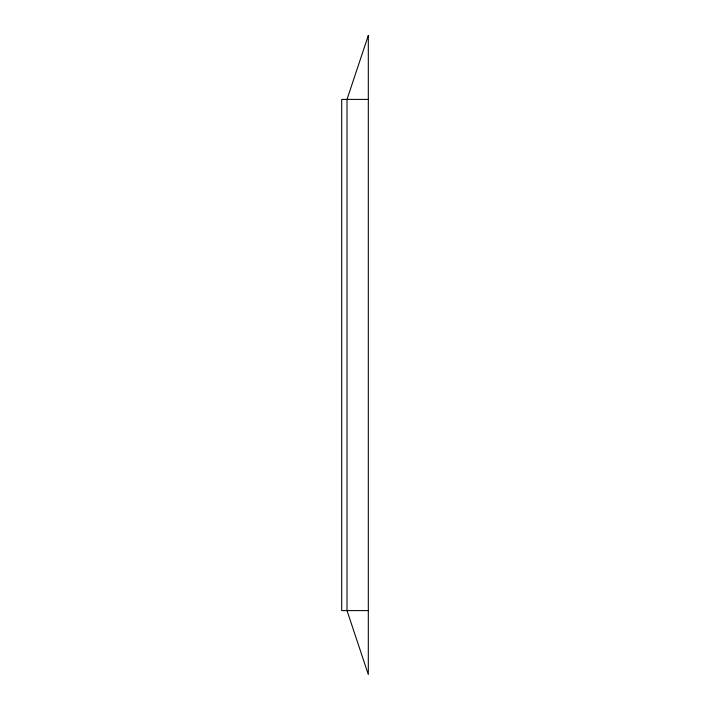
<?xml version="1.0" encoding="UTF-8"?>
<svg xmlns="http://www.w3.org/2000/svg" width="710" height="710" viewBox="0 0 710 710"><rect width="100%" height="100%" fill="white"/><g stroke="black" fill="none" stroke-linecap="round" stroke-linejoin="round"><path stroke-width="1.06" d="M368.312 99.4L341.688 99.4L341.688 610.6L368.312 610.6M368.312 35.5L347.012 99.4L347.012 610.6L368.312 674.5L368.312 35.5"/></g></svg>
